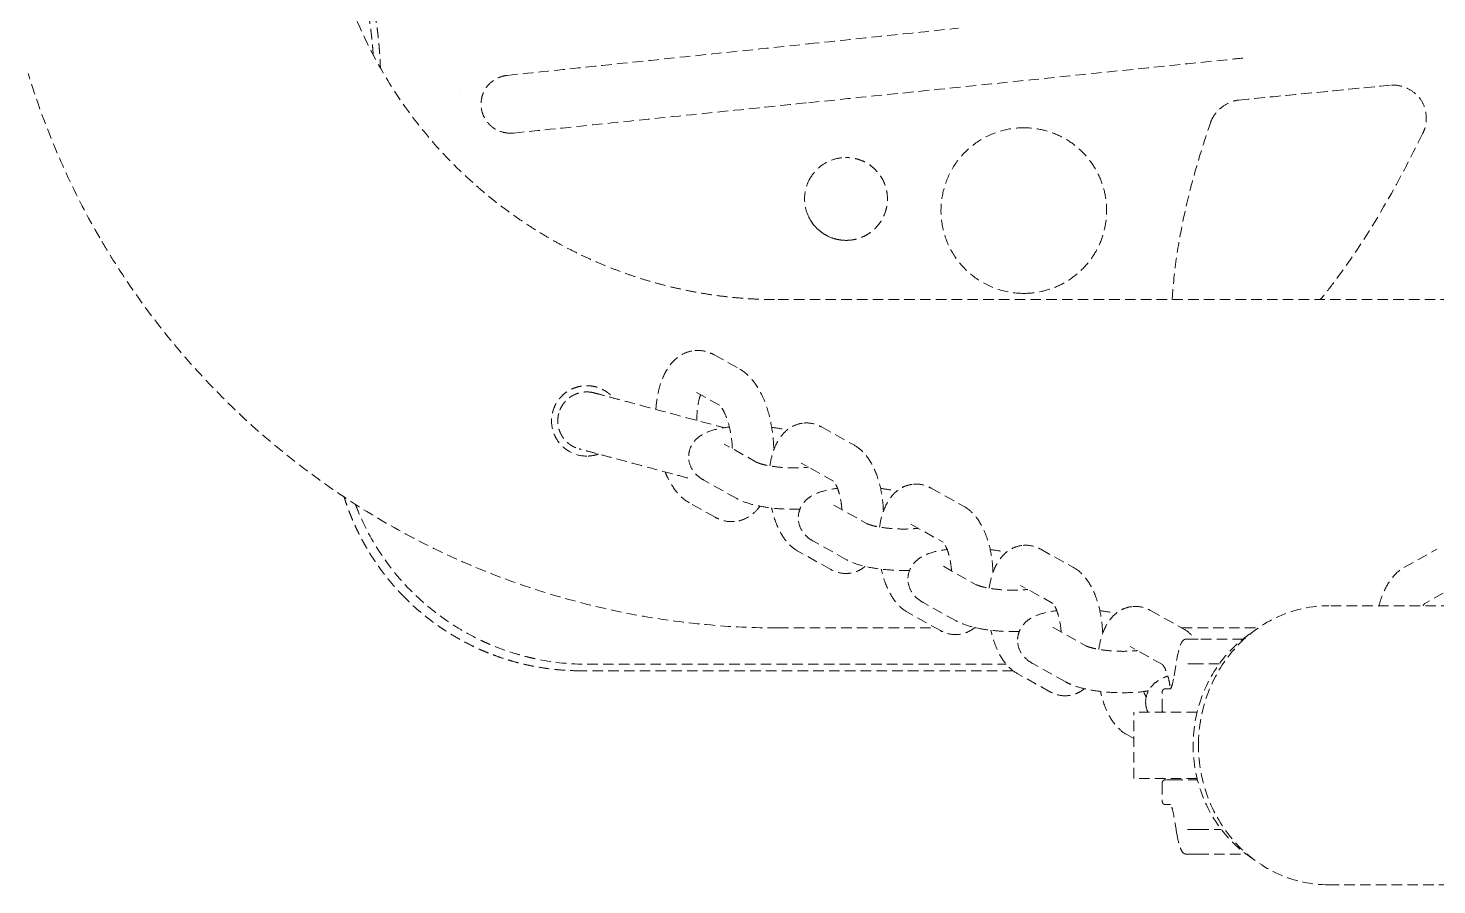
# Model space of a CAD drawing. Header units: millimetres. Extents: x -4151 to 3726, y -2931 to 1353.
# Drawn here: x -378.5 to -208.3, y -396.7 to -293.2 of the extents above; entities that cross this region are included whole.
import ezdxf

# ---------------------------------------------------------------- set-up
doc = ezdxf.new("R2010")
doc.units = ezdxf.units.MM
doc.linetypes.add('HIDDEN', pattern=[1.905, 1.27, -0.635])
doc.layers.add('DIKOM_ОБЪЕКТ', color=7, linetype='Continuous')

msp = doc.modelspace()

# ---------------------------------------------------------------- linework, layer by layer
at = {"layer": 'DIKOM_ОБЪЕКТ', "color": 7, "linetype": 'HIDDEN', "lineweight": 15, "extrusion": (1, -3.44509e-16, -2.22045e-16)}
for p, q in [((-213.629, -300.069), (-213.626, -300.069)), ((-320.168, -305.878), (-320.225, -305.878)), ((-279.691, -308.824), (-279.683, -308.824)), ((-279.685, -318.824), (-279.692, -318.824)), ((-287.89, -325.982), (-175.486, -325.982)), ((-295.617, -332.65), (-292.528, -334.374)), ((-294.979, -338.731), (-298.053, -337.017)), ((-282.653, -341.361), (-278.681, -343.576)), ((-290.443, -345.636), (-294.415, -343.421)), ((-281.189, -347.902), (-285.088, -345.728)), ((-292.878, -350.003), (-296.851, -347.788)), ((-269.411, -348.745), (-265.438, -350.961)), ((-295.498, -352.263), (-298.588, -350.54)), ((-281.173, -350.806), (-277.201, -353.021)), ((-271.846, -353.112), (-267.947, -355.287)), ((-279.636, -357.388), (-283.608, -355.172)), ((-281.537, -358.568), (-285.509, -356.353)), ((-256.169, -356.13), (-252.196, -358.345)), ((-212.3, -358.345), (-208.327, -356.13)), ((-267.931, -358.19), (-263.958, -360.406)), ((-254.704, -362.672), (-258.604, -360.497)), ((-205.892, -360.497), (-209.792, -362.671)), ((-268.294, -365.953), (-272.267, -363.737)), ((-266.394, -364.772), (-270.366, -362.557)), ((-242.927, -363.514), (-238.954, -365.73)), ((-75.086, -362.955), (-221.39, -362.955)), ((-287.89, -365.627), (-268.879, -365.627)), ((-264.19, -365.627), (-263.94, -365.627)), ((-254.689, -365.575), (-250.716, -367.79)), ((-239.138, -365.627), (-229.89, -365.627)), ((-241.462, -370.056), (-245.362, -367.881)), ((-253.151, -372.157), (-257.124, -369.942)), ((-240.059, -371.413), (-239.754, -369.573)), ((-255.052, -373.337), (-259.025, -371.122)), ((-241.502, -375.468), (-241.502, -373.468)), ((-244.925, -383.805), (-244.925, -375.805)), ((-244.925, -378.985), (-245.783, -378.507)), ((-241.502, -384.468), (-241.502, -386.468)), ((-41.068, -396.655), (-221.39, -396.655))]:
    msp.add_line(p, q, dxfattribs=at)
at = {"layer": 'DIKOM_ОБЪЕКТ', "color": 7, "linetype": 'HIDDEN', "lineweight": 15}
for points, knots in [([(-340.695, -287.043), (-340.038, -289.161), (-339.252, -291.243), (-337.439, -295.29), (-336.409, -297.261), (-334.124, -301.06), (-332.865, -302.893), (-330.139, -306.39), (-328.669, -308.059), (-326.211, -310.531), (-325.284, -311.401), (-324.33, -312.238)], [0, 0, 0, 0, 6.6678585, 6.6678585, 13.3312245, 13.3312245, 19.9945027, 19.9945027, 26.6566787, 26.6566787, 30.4709584, 30.4709584, 30.4709584, 30.4709584]), ([(-284.197, -295.091), (-280.883, -294.744), (-277.569, -294.397), (-271.544, -293.767), (-268.833, -293.483), (-266.123, -293.199)], [0, 0, 0, 0, 10.0000377, 10.0000377, 18.1780994, 18.1780994, 18.1780994, 18.1780994]), ([(-320.619, -298.898), (-317.363, -298.558), (-314.092, -298.216), (-306.39, -297.411), (-301.947, -296.946), (-293.112, -296.023), (-288.718, -295.564), (-284.321, -295.104)], [0, 0, 0, 0, 10.0024246, 10.0024246, 23.4854145, 23.4854145, 36.75191, 36.75191, 36.75191, 36.75191]), ([(-284.197, -295.091), (-284.21, -295.092), (-284.238, -295.095), (-284.28, -295.1), (-284.307, -295.102), (-284.321, -295.104)], [-0.0000002, -0.0000002, -0.0000002, -0.0000002, 0.3325142, 0.6658469, 1, 1, 1, 1]), ([(-284.188, -302.198), (-275.777, -301.333), (-258.953, -299.604), (-241.451, -297.806), (-232.362, -296.872), (-231.688, -296.803)], [0, 0, 0, 0, 0.33333333, 0.66666667, 0.69338363, 0.69338363, 0.69338363, 0.69338363]), ([(-369.84, -318.506), (-371.296, -315.993), (-372.637, -313.409), (-375.074, -308.137), (-376.173, -305.443), (-377.618, -301.371), (-378.062, -300.024), (-378.476, -298.669)], [0, 0, 0, 0, 8.7318247, 8.7318247, 17.4588192, 17.4588192, 21.7190704, 21.7190704, 21.7190704, 21.7190704]), ([(-320.227, -305.878), (-320.596, -305.878), (-320.969, -305.817), (-321.687, -305.588), (-322.041, -305.412), (-322.66, -304.957), (-322.933, -304.672), (-323.359, -304.054), (-323.524, -303.715), (-323.745, -302.995), (-323.796, -302.602), (-323.759, -301.87), (-323.686, -301.52), (-323.44, -300.841), (-323.257, -300.506), (-322.797, -299.921), (-322.513, -299.667), (-321.9, -299.268), (-321.564, -299.115), (-321.022, -298.959), (-320.821, -298.919), (-320.619, -298.898)], [0, 0, 0, 0, 1.1149107, 1.1149107, 2.2792074, 2.2792074, 3.4333013, 3.4333013, 4.5396705, 4.5396705, 5.6935247, 5.6935247, 6.7409215, 6.7409215, 7.861814, 7.861814, 8.9800355, 8.9800355, 10.0704575, 10.0704575, 10.6856523, 10.6856523, 10.6856523, 10.6856523]), ([(-213.804, -300.074), (-213.424, -300.055), (-213.037, -300.099), (-212.26, -300.293), (-211.864, -300.457), (-211.099, -300.914), (-210.727, -301.227), (-210.165, -301.93), (-209.959, -302.321), (-209.694, -303.106), (-209.621, -303.506), (-209.584, -304.368), (-209.638, -304.841), (-209.826, -305.465), (-209.895, -305.642), (-209.978, -305.811)], [0, 0, 0, 0, 1.1430226, 1.1430226, 2.4023364, 2.4023364, 3.8157932, 3.8157932, 5.1024782, 5.1024782, 6.3001865, 6.3001865, 7.6892684, 7.6892684, 8.2552554, 8.2552554, 8.2552554, 8.2552554]), ([(-235.639, -304.538), (-235.532, -304.23), (-235.374, -303.937), (-234.973, -303.37), (-234.718, -303.097), (-234.081, -302.56), (-233.675, -302.309), (-232.929, -302.005), (-232.593, -301.914), (-232.254, -301.881)], [0, 0, 0, 0, 0.97912, 0.97912, 2.0831683, 2.0831683, 3.4788043, 3.4788043, 4.5009318, 4.5009318, 4.5009318, 4.5009318]), ([(-240.295, -325.982), (-240.26, -325.34), (-240.206, -324.699), (-239.98, -322.293), (-239.738, -320.533), (-239.011, -316.387), (-238.47, -314.008), (-237.192, -309.258), (-236.451, -306.885), (-235.639, -304.538)], [52.342686, 52.342686, 52.342686, 52.342686, 54.2704382, 54.2704382, 59.5927513, 59.5927513, 66.8978698, 66.8978698, 74.3471442, 74.3471442, 74.3471442, 74.3471442]), ([(-258.218, -325.226), (-259.163, -325.226), (-260.117, -325.085), (-261.943, -324.554), (-262.831, -324.151), (-264.434, -323.119), (-265.165, -322.482), (-266.411, -321.042), (-266.939, -320.222), (-267.722, -318.487), (-267.989, -317.556), (-268.255, -315.669), (-268.251, -314.691), (-267.967, -312.805), (-267.691, -311.875), (-266.89, -310.145), (-266.354, -309.329), (-265.092, -307.9), (-264.356, -307.271), (-262.744, -306.253), (-261.85, -305.858), (-260.051, -305.355), (-259.13, -305.226), (-258.218, -305.226)], [0, 0, 0, 0, 2.8366538, 2.8366538, 5.7042596, 5.7042596, 8.5546808, 8.5546808, 11.41933, 11.41933, 14.2663506, 14.2663506, 17.1386347, 17.1386347, 19.9896284, 19.9896284, 22.8587182, 22.8587182, 25.7082075, 25.7082075, 28.577973, 28.577973, 31.3155375, 31.3155375, 31.3155375, 31.3155375]), ([(-258.213, -325.226), (-257.507, -325.226), (-256.129, -325.075), (-254.118, -324.431), (-252.297, -323.379), (-250.739, -321.977), (-249.489, -320.272), (-248.64, -318.359), (-248.197, -316.288), (-248.193, -314.199), (-248.63, -312.123), (-249.473, -310.207), (-250.722, -308.493), (-252.279, -307.084), (-254.108, -306.02), (-256.125, -305.376), (-257.506, -305.226), (-258.213, -305.226)], [0, 0, 0, 0, 0.0666667, 0.1333333, 0.2, 0.2666667, 0.3333333, 0.4, 0.4666667, 0.5333333, 0.6, 0.6666667, 0.7333333, 0.8, 0.8666667, 0.9333333, 1, 1, 1, 1]), ([(-210.049, -305.956), (-211.526, -308.946), (-213.074, -311.904), (-216.577, -317.935), (-218.562, -321.003), (-221.297, -324.605), (-221.843, -325.3), (-222.404, -325.983)], [0, 0, 0, 0, 10.0045424, 10.0045424, 20.9240749, 20.9240749, 23.5725595, 23.5725595, 23.5725595, 23.5725595]), ([(-284.197, -311.645), (-284.182, -311.614), (-284.166, -311.582), (-284.103, -311.458), (-284.052, -311.365), (-283.837, -311.003), (-283.648, -310.745), (-283.074, -310.099), (-282.64, -309.745), (-281.691, -309.205), (-281.165, -309.015), (-280.29, -308.848), (-279.94, -308.818), (-279.594, -308.825)], [0, 0, 0, 0, 0.1051105, 0.1051105, 0.4205801, 0.4205801, 1.3707339, 1.3707339, 3.0106246, 3.0106246, 4.644902, 4.644902, 5.6853232, 5.6853232, 5.6853232, 5.6853232]), ([(-279.685, -318.824), (-279.595, -318.824), (-279.23, -318.814), (-278.593, -318.725), (-277.78, -318.473), (-277.029, -318.089), (-276.354, -317.583), (-275.771, -316.973), (-275.299, -316.277), (-274.951, -315.505), (-274.736, -314.681), (-274.661, -313.831), (-274.732, -312.997), (-274.936, -312.187), (-275.275, -311.414), (-275.739, -310.715), (-276.316, -310.098), (-276.987, -309.585), (-277.729, -309.195), (-278.535, -308.934), (-279.2, -308.836), (-279.584, -308.824), (-279.683, -308.824)], [0.20866023, 0.20866023, 0.20866023, 0.20866023, 0.21875, 0.25, 0.28125, 0.3125, 0.34375, 0.375, 0.40625, 0.4375, 0.46875, 0.5, 0.53125, 0.5625, 0.59375, 0.625, 0.65625, 0.6875, 0.71875, 0.75, 0.78125, 0.79215492, 0.79215492, 0.79215492, 0.79215492]), ([(-284.197, -316.002), (-284.43, -315.519), (-284.585, -314.992), (-284.724, -313.919), (-284.702, -313.359), (-284.511, -312.419), (-284.378, -312.019), (-284.197, -311.645)], [0, 0, 0, 0, 1.6085385, 1.6085385, 3.2443751, 3.2443751, 4.4890059, 4.4890059, 4.4890059, 4.4890059]), ([(-279.592, -318.823), (-280.121, -318.833), (-280.658, -318.756), (-281.686, -318.442), (-282.188, -318.193), (-283.063, -317.557), (-283.452, -317.167), (-283.929, -316.501), (-284.074, -316.256), (-284.197, -316.002)], [0, 0, 0, 0, 1.58729, 1.58729, 3.2248714, 3.2248714, 4.8346054, 4.8346054, 5.6821481, 5.6821481, 5.6821481, 5.6821481]), ([(-284.188, -316.002), (-284.062, -316.262), (-283.775, -316.742), (-283.239, -317.374), (-282.592, -317.923), (-281.863, -318.352), (-281.076, -318.65), (-280.337, -318.797), (-279.874, -318.823), (-279.688, -318.824)], [0, 0, 0, 0, 0.03125, 0.0625, 0.09375, 0.125, 0.15625, 0.1875, 0.20850977, 0.20850977, 0.20850977, 0.20850977]), ([(-287.89, -365.627), (-290.795, -365.627), (-293.704, -365.493), (-299.488, -364.96), (-302.37, -364.56), (-308.079, -363.498), (-310.913, -362.835), (-316.5, -361.254), (-319.26, -360.334), (-324.679, -358.247), (-327.344, -357.078), (-332.548, -354.503), (-335.094, -353.094), (-340.04, -350.051), (-342.446, -348.415), (-347.092, -344.932), (-349.337, -343.081), (-353.644, -339.186), (-355.711, -337.138), (-359.642, -332.864), (-361.511, -330.634), (-365.034, -326.018), (-366.691, -323.626), (-368.783, -320.288), (-369.319, -319.401), (-369.84, -318.506)], [0, 0, 0, 0, 8.716552, 8.716552, 17.426952, 17.426952, 26.1373607, 26.1373607, 34.8477694, 34.8477694, 43.5581781, 43.5581781, 52.2685868, 52.2685868, 60.9789955, 60.9789955, 69.6894042, 69.6894042, 78.3998129, 78.3998129, 87.1102216, 87.1102216, 95.8206303, 95.8206303, 98.9280878, 98.9280878, 98.9280878, 98.9280878]), ([(-302.661, -339.241), (-302.605, -338.461), (-302.494, -337.705), (-302.137, -336.197), (-301.872, -335.447), (-301.152, -334.091), (-300.677, -333.468), (-299.78, -332.765), (-299.455, -332.569), (-298.742, -332.269), (-298.346, -332.169), (-297.947, -332.133)], [13.7810195, 13.7810195, 13.7810195, 13.7810195, 16.2115731, 16.2115731, 19.0122016, 19.0122016, 21.9281768, 21.9281768, 23.3316353, 23.3316353, 24.8111162, 24.8111162, 24.8111162, 24.8111162]), ([(-297.947, -332.133), (-297.44, -332.088), (-296.919, -332.148), (-296.153, -332.385), (-295.877, -332.506), (-295.617, -332.65)], [0, 0, 0, 0, 1.8782898, 1.8782898, 3.00437, 3.00437, 3.00437, 3.00437]), ([(-292.528, -334.374), (-291.986, -334.676), (-291.51, -335.085), (-290.636, -336.087), (-290.242, -336.709), (-289.532, -338.155), (-289.223, -339.01), (-288.757, -340.788), (-288.591, -341.728), (-288.452, -343.154), (-288.423, -343.647), (-288.415, -344.136)], [0, 0, 0, 0, 2.3542315, 2.3542315, 5.0009089, 5.0009089, 7.9164104, 7.9164104, 10.7447665, 10.7447665, 12.215521, 12.215521, 12.215521, 12.215521]), ([(-311.006, -344.878), (-311.579, -344.878), (-312.132, -344.766), (-313.184, -344.322), (-313.651, -344.004), (-314.25, -343.389), (-314.427, -343.168), (-314.731, -342.696), (-314.859, -342.445), (-315.174, -341.64), (-315.269, -341.087), (-315.248, -340.242), (-315.213, -339.965), (-315.09, -339.418), (-315.003, -339.156), (-314.779, -338.651), (-314.644, -338.414), (-314.407, -338.076), (-314.323, -337.967), (-314.146, -337.761), (-314.054, -337.663), (-313.756, -337.376), (-313.544, -337.207), (-313.093, -336.915), (-312.855, -336.792), (-312.474, -336.638), (-312.346, -336.593), (-312.086, -336.515), (-311.956, -336.483), (-311.551, -336.404), (-311.28, -336.378), (-311.006, -336.378)], [0, 0, 0, 0, 0.125, 0.125, 0.25, 0.25, 0.3125, 0.3125, 0.375, 0.375, 0.5, 0.5, 0.5625, 0.5625, 0.625, 0.625, 0.6875, 0.6875, 0.71875, 0.71875, 0.75, 0.75, 0.8125, 0.8125, 0.875, 0.875, 0.90625, 0.90625, 0.9375, 0.9375, 1, 1, 1, 1]), ([(-311.006, -336.378), (-310.747, -336.378), (-310.492, -336.401), (-310.115, -336.47), (-309.991, -336.499), (-309.744, -336.568), (-309.623, -336.608), (-309.253, -336.748), (-309.02, -336.862), (-308.688, -337.063), (-308.581, -337.135), (-308.424, -337.252), (-308.372, -337.292), (-308.271, -337.375), (-308.22, -337.419), (-308.028, -337.591), (-307.894, -337.727), (-307.771, -337.872)], [0, 0, 0, 0, 0.0625, 0.0625, 0.09375, 0.09375, 0.125, 0.125, 0.1875, 0.1875, 0.21875, 0.21875, 0.234375, 0.234375, 0.25, 0.25, 0.29690207, 0.29690207, 0.29690207, 0.29690207]), ([(-310.101, -337.247), (-310.098, -337.248), (-310.098, -337.248), (-310.054, -337.26), (-309.882, -337.306), (-309.289, -337.465), (-308.862, -337.579), (-307.8, -337.864), (-307.154, -338.037), (-305.709, -338.424), (-304.896, -338.642), (-303.188, -339.1), (-302.275, -339.344), (-300.442, -339.835), (-299.504, -340.087), (-297.696, -340.571), (-296.809, -340.809), (-295.437, -341.176), (-294.907, -341.319), (-294.416, -341.45)], [0, 0, 0, 0, 0.4116625, 0.4116625, 3.2708671, 3.2708671, 6.1300709, 6.1300709, 8.9892742, 8.9892742, 11.8484772, 11.8484772, 14.70768, 14.70768, 17.5668827, 17.5668827, 20.4260888, 20.4260888, 22.3671414, 22.3671414, 22.3671414, 22.3671414]), ([(-297.253, -337.463), (-297.253, -337.463), (-297.253, -337.463), (-297.332, -337.669), (-297.411, -337.927), (-297.553, -338.552), (-297.614, -338.936), (-297.69, -339.731), (-297.707, -340.147), (-297.704, -340.569)], [4.3995407, 4.3995407, 4.3995407, 4.3995407, 4.3998914, 4.3998914, 5.5756338, 5.5756338, 6.9294003, 6.9294003, 8.2182916, 8.2182916, 8.2182916, 8.2182916]), ([(-293.42, -343.976), (-293.438, -343.485), (-293.484, -342.982), (-293.636, -341.953), (-293.751, -341.418), (-294.024, -340.469), (-294.185, -340.038), (-294.499, -339.372), (-294.656, -339.115), (-294.884, -338.814), (-294.964, -338.743), (-294.983, -338.728), (-294.984, -338.727), (-294.984, -338.727)], [8.5914897, 8.5914897, 8.5914897, 8.5914897, 10.0744658, 10.0744658, 11.7416839, 11.7416839, 13.3679642, 13.3679642, 14.8583852, 14.8583852, 16.122896, 16.122896, 16.2900787, 16.2900787, 16.2900787, 16.2900787]), ([(-298.696, -344.848), (-298.683, -344.506), (-298.605, -344.163), (-298.346, -343.542), (-298.162, -343.258), (-297.727, -342.761), (-297.47, -342.551), (-296.865, -342.16), (-296.508, -341.998), (-295.515, -341.646), (-294.824, -341.5), (-293.967, -341.386), (-293.872, -341.375), (-293.777, -341.364)], [0, 0, 0, 0, 1.1366313, 1.1366313, 2.2759972, 2.2759972, 3.5055312, 3.5055312, 5.0944992, 5.0944992, 7.7167524, 7.7167524, 8.0374838, 8.0374838, 8.0374838, 8.0374838]), ([(-288.886, -346.065), (-288.789, -345.398), (-288.638, -344.761), (-288.176, -343.469), (-287.831, -342.817), (-287.132, -342.003), (-286.871, -341.759), (-286.348, -341.391), (-286.096, -341.251), (-285.502, -341.008), (-285.148, -340.92), (-284.792, -340.889)], [12.3105597, 12.3105597, 12.3105597, 12.3105597, 14.4660268, 14.4660268, 17.0992336, 17.0992336, 18.3841126, 18.3841126, 19.4002503, 19.4002503, 20.6562706, 20.6562706, 20.6562706, 20.6562706]), ([(-288.666, -341.41), (-288.125, -341.476), (-287.6, -341.562), (-287.011, -341.686), (-286.911, -341.708), (-286.812, -341.731)], [13.2717193, 13.2717193, 13.2717193, 13.2717193, 14.9621084, 14.9621084, 15.3142135, 15.3142135, 15.3142135, 15.3142135]), ([(-284.792, -340.889), (-284.346, -340.849), (-283.887, -340.897), (-283.179, -341.103), (-282.907, -341.219), (-282.653, -341.361)], [0, 0, 0, 0, 1.5737611, 1.5737611, 2.6239631, 2.6239631, 2.6239631, 2.6239631]), ([(-278.681, -343.576), (-278.216, -343.835), (-277.808, -344.181), (-277.041, -345.041), (-276.693, -345.584), (-276.053, -346.888), (-275.775, -347.69), (-275.376, -349.35), (-275.248, -350.228), (-275.189, -351.24), (-275.182, -351.388), (-275.178, -351.537)], [0, 0, 0, 0, 1.9235649, 1.9235649, 4.1931442, 4.1931442, 6.8697108, 6.8697108, 9.4689269, 9.4689269, 9.9145889, 9.9145889, 9.9145889, 9.9145889]), ([(-298.813, -347.519), (-299.499, -347.335), (-300.218, -347.143), (-301.851, -346.705), (-302.787, -346.454), (-304.605, -345.967), (-305.504, -345.726), (-307.173, -345.279), (-307.959, -345.068), (-309.338, -344.699), (-309.946, -344.536), (-310.925, -344.274), (-311.305, -344.172), (-311.79, -344.042), (-311.793, -344.041), (-311.912, -344.009)], [12.0344412, 12.0344412, 12.0344412, 12.0344412, 14.3067088, 14.3067088, 17.1559794, 17.1559794, 20.0153201, 20.0153201, 22.8745212, 22.8745212, 25.7337246, 25.7337246, 28.5929285, 28.5929285, 31.3180796, 31.3180796, 31.3180796, 31.3180796]), ([(-309.583, -344.633), (-309.613, -344.643), (-309.642, -344.654), (-309.814, -344.71), (-309.957, -344.75), (-310.403, -344.846), (-310.704, -344.878), (-311.006, -344.878)], [0.89971089, 0.89971089, 0.89971089, 0.89971089, 0.90625, 0.90625, 0.9375, 0.9375, 1, 1, 1, 1]), ([(-296.851, -347.788), (-297.15, -347.621), (-297.438, -347.424), (-297.915, -346.974), (-298.114, -346.738), (-298.485, -346.12), (-298.633, -345.705), (-298.696, -345.138), (-298.702, -344.993), (-298.696, -344.848)], [0, 0, 0, 0, 1.37999, 1.37999, 2.4827035, 2.4827035, 3.9039017, 3.9039017, 4.3849593, 4.3849593, 4.3849593, 4.3849593]), ([(-298.588, -350.54), (-299.13, -350.238), (-299.605, -349.829), (-300.479, -348.826), (-300.874, -348.205), (-301.327, -347.283), (-301.436, -347.04), (-301.538, -346.789)], [0, 0, 0, 0, 2.3542315, 2.3542315, 5.0009089, 5.0009089, 5.9011685, 5.9011685, 5.9011685, 5.9011685]), ([(-290.443, -345.636), (-290.432, -345.642), (-290.391, -345.664), (-290.251, -345.722), (-290.146, -345.761), (-289.857, -345.852), (-289.657, -345.906), (-289.162, -346.017), (-288.849, -346.075), (-288.137, -346.179), (-287.723, -346.224), (-286.852, -346.287), (-286.382, -346.304), (-285.469, -346.303), (-285.014, -346.285), (-284.472, -346.24), (-284.343, -346.227), (-284.219, -346.213)], [0, 0, 0, 0, 0.6306662, 0.6306662, 1.339501, 1.339501, 2.2439227, 2.2439227, 3.3503641, 3.3503641, 4.6236296, 4.6236296, 5.9977183, 5.9977183, 7.4027302, 7.4027302, 7.8571337, 7.8571337, 7.8571337, 7.8571337]), ([(-285.454, -352.233), (-285.44, -351.891), (-285.363, -351.547), (-285.104, -350.927), (-284.92, -350.642), (-284.485, -350.146), (-284.228, -349.935), (-283.623, -349.544), (-283.266, -349.383), (-282.272, -349.031), (-281.581, -348.884), (-280.786, -348.779), (-280.753, -348.775), (-280.72, -348.771)], [0, 0, 0, 0, 1.1366313, 1.1366313, 2.2759972, 2.2759972, 3.5055312, 3.5055312, 5.0944992, 5.0944992, 7.7167524, 7.7167524, 7.8286001, 7.8286001, 7.8286001, 7.8286001]), ([(-280.191, -351.353), (-280.2, -351.21), (-280.212, -351.066), (-280.268, -350.531), (-280.333, -350.138), (-280.499, -349.417), (-280.602, -349.079), (-280.812, -348.53), (-280.922, -348.305), (-281.096, -348.015), (-281.165, -347.928), (-281.205, -347.885), (-281.21, -347.88), (-281.21, -347.88)], [6.9247942, 6.9247942, 6.9247942, 6.9247942, 7.3545437, 7.3545437, 8.5402172, 8.5402172, 9.7151384, 9.7151384, 10.8043247, 10.8043247, 11.7350678, 11.7350678, 12.050338, 12.050338, 12.050338, 12.050338]), ([(-275.643, -353.449), (-275.547, -352.782), (-275.396, -352.146), (-274.934, -350.853), (-274.589, -350.201), (-273.89, -349.387), (-273.628, -349.143), (-273.106, -348.775), (-272.854, -348.635), (-272.26, -348.392), (-271.906, -348.305), (-271.55, -348.273)], [12.3105597, 12.3105597, 12.3105597, 12.3105597, 14.4660268, 14.4660268, 17.0992336, 17.0992336, 18.3841126, 18.3841126, 19.4002503, 19.4002503, 20.6562706, 20.6562706, 20.6562706, 20.6562706]), ([(-275.515, -348.784), (-274.941, -348.852), (-274.385, -348.941), (-273.769, -349.07), (-273.668, -349.092), (-273.57, -349.115)], [13.1773789, 13.1773789, 13.1773789, 13.1773789, 14.9621084, 14.9621084, 15.3142135, 15.3142135, 15.3142135, 15.3142135]), ([(-271.55, -348.273), (-271.104, -348.233), (-270.645, -348.281), (-269.937, -348.488), (-269.665, -348.604), (-269.411, -348.745)], [0, 0, 0, 0, 1.5737611, 1.5737611, 2.6239631, 2.6239631, 2.6239631, 2.6239631]), ([(-285.256, -351.293), (-285.486, -351.3), (-285.719, -351.304), (-286.716, -351.303), (-287.508, -351.264), (-288.98, -351.119), (-289.681, -351.014), (-290.992, -350.739), (-291.607, -350.565), (-292.407, -350.244), (-292.647, -350.132), (-292.878, -350.003)], [9.7322235, 9.7322235, 9.7322235, 9.7322235, 10.4386427, 10.4386427, 12.7495694, 12.7495694, 14.9621084, 14.9621084, 17.2939228, 17.2939228, 18.3598145, 18.3598145, 18.3598145, 18.3598145]), ([(-338.95, -350.705), (-338.931, -350.756), (-338.868, -350.92), (-338.782, -351.14), (-338.714, -351.307), (-338.669, -351.419), (-338.647, -351.473), (-337.863, -353.366), (-336.926, -355.113), (-334.744, -358.37), (-333.5, -359.881), (-330.764, -362.617), (-329.254, -363.861), (-326.811, -365.497), (-325.967, -366.004), (-324.662, -366.703), (-324.221, -366.925), (-323.55, -367.243), (-323.212, -367.398), (-322.814, -367.571), (-322.643, -367.644), (-322.529, -367.692), (-322.47, -367.717), (-321.524, -368.108), (-320.608, -368.437), (-319.201, -368.865), (-318.726, -368.996), (-318.006, -369.177), (-317.644, -369.263), (-317.219, -369.356), (-317.006, -369.4), (-316.914, -369.419), (-316.853, -369.431), (-316.821, -369.437), (-314.919, -369.815), (-312.958, -370.018), (-310.943, -370.018)], [-0.76914774, -0.76914774, -0.76914774, -0.76914774, -0.765625, -0.7578125, -0.75390625, -0.75390625, -0.75, -0.75, -0.625, -0.625, -0.5, -0.5, -0.375, -0.375, -0.3125, -0.3125, -0.28125, -0.28125, -0.265625, -0.2578125, -0.25390625, -0.25390625, -0.25, -0.25, -0.1875, -0.1875, -0.15625, -0.15625, -0.140625, -0.1328125, -0.12890625, -0.12695313, -0.12695313, -0.125, -0.125, 0, 0, 0, 0]), ([(-290.092, -350.926), (-290.366, -351.299), (-290.682, -351.636), (-291.336, -352.149), (-291.66, -352.345), (-292.374, -352.645), (-292.77, -352.745), (-293.169, -352.781)], [20.1831595, 20.1831595, 20.1831595, 20.1831595, 21.9281768, 21.9281768, 23.3316353, 23.3316353, 24.8111162, 24.8111162, 24.8111162, 24.8111162]), ([(-285.509, -356.353), (-285.974, -356.094), (-286.382, -355.748), (-287.148, -354.888), (-287.496, -354.345), (-288.137, -353.041), (-288.415, -352.24), (-288.637, -351.314), (-288.656, -351.23), (-288.675, -351.145)], [0, 0, 0, 0, 1.9235649, 1.9235649, 4.1931442, 4.1931442, 6.8697108, 6.8697108, 7.1344486, 7.1344486, 7.1344486, 7.1344486]), ([(-265.438, -350.961), (-264.974, -351.22), (-264.565, -351.566), (-263.799, -352.425), (-263.451, -352.969), (-262.811, -354.273), (-262.532, -355.074), (-262.134, -356.735), (-262.006, -357.613), (-261.947, -358.625), (-261.94, -358.773), (-261.936, -358.921)], [0, 0, 0, 0, 1.9235649, 1.9235649, 4.1931442, 4.1931442, 6.8697108, 6.8697108, 9.4689269, 9.4689269, 9.9145889, 9.9145889, 9.9145889, 9.9145889]), ([(-293.169, -352.781), (-293.676, -352.826), (-294.196, -352.766), (-294.963, -352.528), (-295.239, -352.408), (-295.498, -352.263)], [0, 0, 0, 0, 1.8782898, 1.8782898, 3.00437, 3.00437, 3.00437, 3.00437]), ([(-283.608, -355.172), (-283.907, -355.006), (-284.196, -354.808), (-284.673, -354.359), (-284.872, -354.122), (-285.242, -353.504), (-285.39, -353.09), (-285.454, -352.523), (-285.46, -352.377), (-285.454, -352.233)], [0, 0, 0, 0, 1.37999, 1.37999, 2.4827035, 2.4827035, 3.9039017, 3.9039017, 4.3849593, 4.3849593, 4.3849593, 4.3849593]), ([(-277.201, -353.021), (-277.19, -353.027), (-277.148, -353.048), (-277.009, -353.107), (-276.904, -353.146), (-276.615, -353.237), (-276.415, -353.29), (-275.92, -353.402), (-275.607, -353.46), (-274.895, -353.563), (-274.481, -353.608), (-273.609, -353.671), (-273.14, -353.688), (-272.227, -353.688), (-271.772, -353.669), (-271.23, -353.624), (-271.101, -353.611), (-270.977, -353.597)], [0, 0, 0, 0, 0.6306662, 0.6306662, 1.339501, 1.339501, 2.2439227, 2.2439227, 3.3503641, 3.3503641, 4.6236296, 4.6236296, 5.9977183, 5.9977183, 7.4027302, 7.4027302, 7.8571337, 7.8571337, 7.8571337, 7.8571337]), ([(-266.949, -358.738), (-266.958, -358.594), (-266.969, -358.451), (-267.026, -357.916), (-267.091, -357.523), (-267.257, -356.802), (-267.36, -356.463), (-267.57, -355.915), (-267.68, -355.69), (-267.854, -355.399), (-267.923, -355.312), (-267.963, -355.269), (-267.968, -355.264), (-267.968, -355.264)], [6.9247942, 6.9247942, 6.9247942, 6.9247942, 7.3545437, 7.3545437, 8.5402172, 8.5402172, 9.7151384, 9.7151384, 10.8043247, 10.8043247, 11.7350678, 11.7350678, 12.050338, 12.050338, 12.050338, 12.050338]), ([(-272.212, -359.617), (-272.198, -359.275), (-272.12, -358.932), (-271.862, -358.311), (-271.678, -358.027), (-271.243, -357.53), (-270.985, -357.32), (-270.381, -356.929), (-270.024, -356.767), (-269.03, -356.416), (-268.339, -356.269), (-267.543, -356.163), (-267.511, -356.159), (-267.478, -356.155)], [0, 0, 0, 0, 1.1366313, 1.1366313, 2.2759972, 2.2759972, 3.5055312, 3.5055312, 5.0944992, 5.0944992, 7.7167524, 7.7167524, 7.8286001, 7.8286001, 7.8286001, 7.8286001]), ([(-262.401, -360.834), (-262.304, -360.167), (-262.154, -359.531), (-261.692, -358.238), (-261.346, -357.586), (-260.648, -356.772), (-260.386, -356.528), (-259.863, -356.16), (-259.611, -356.02), (-259.018, -355.777), (-258.664, -355.689), (-258.308, -355.658)], [12.3105597, 12.3105597, 12.3105597, 12.3105597, 14.4660268, 14.4660268, 17.0992336, 17.0992336, 18.3841126, 18.3841126, 19.4002503, 19.4002503, 20.6562706, 20.6562706, 20.6562706, 20.6562706]), ([(-262.273, -356.168), (-261.699, -356.236), (-261.143, -356.325), (-260.526, -356.455), (-260.426, -356.477), (-260.327, -356.5)], [13.1773789, 13.1773789, 13.1773789, 13.1773789, 14.9621084, 14.9621084, 15.3142135, 15.3142135, 15.3142135, 15.3142135]), ([(-258.308, -355.658), (-257.861, -355.618), (-257.403, -355.666), (-256.695, -355.872), (-256.422, -355.989), (-256.169, -356.13)], [0, 0, 0, 0, 1.5737611, 1.5737611, 2.6239631, 2.6239631, 2.6239631, 2.6239631]), ([(-279.398, -359.041), (-279.844, -359.08), (-280.303, -359.032), (-281.011, -358.826), (-281.283, -358.71), (-281.537, -358.568)], [0, 0, 0, 0, 1.5737611, 1.5737611, 2.6239631, 2.6239631, 2.6239631, 2.6239631]), ([(-272.014, -358.678), (-272.244, -358.685), (-272.477, -358.688), (-273.474, -358.688), (-274.265, -358.649), (-275.738, -358.504), (-276.439, -358.399), (-277.75, -358.124), (-278.364, -357.949), (-279.165, -357.628), (-279.405, -357.517), (-279.636, -357.388)], [9.7322235, 9.7322235, 9.7322235, 9.7322235, 10.4386427, 10.4386427, 12.7495694, 12.7495694, 14.9621084, 14.9621084, 17.2939228, 17.2939228, 18.3598145, 18.3598145, 18.3598145, 18.3598145]), ([(-277.378, -358.199), (-277.453, -358.26), (-277.531, -358.32), (-277.842, -358.539), (-278.094, -358.678), (-278.688, -358.921), (-279.041, -359.009), (-279.398, -359.041)], [18.0321472, 18.0321472, 18.0321472, 18.0321472, 18.3841126, 18.3841126, 19.4002503, 19.4002503, 20.6562706, 20.6562706, 20.6562706, 20.6562706]), ([(-272.267, -363.737), (-272.731, -363.478), (-273.14, -363.133), (-273.906, -362.273), (-274.254, -361.729), (-274.895, -360.426), (-275.173, -359.624), (-275.395, -358.698), (-275.414, -358.614), (-275.433, -358.53)], [0, 0, 0, 0, 1.9235649, 1.9235649, 4.1931442, 4.1931442, 6.8697108, 6.8697108, 7.1344486, 7.1344486, 7.1344486, 7.1344486]), ([(-252.196, -358.345), (-251.732, -358.604), (-251.323, -358.95), (-250.557, -359.81), (-250.209, -360.353), (-249.568, -361.657), (-249.29, -362.459), (-248.892, -364.119), (-248.764, -364.997), (-248.704, -366.009), (-248.698, -366.157), (-248.694, -366.306)], [0, 0, 0, 0, 1.9235649, 1.9235649, 4.1931442, 4.1931442, 6.8697108, 6.8697108, 9.4689269, 9.4689269, 9.9145889, 9.9145889, 9.9145889, 9.9145889]), ([(-215.32, -362.955), (-215.229, -362.618), (-215.127, -362.291), (-214.748, -361.241), (-214.417, -360.563), (-213.561, -359.311), (-212.994, -358.732), (-212.3, -358.345)], [14.1522018, 14.1522018, 14.1522018, 14.1522018, 15.2329974, 15.2329974, 17.7698322, 17.7698322, 20.6448129, 20.6448129, 20.6448129, 20.6448129]), ([(-270.366, -362.557), (-270.665, -362.39), (-270.953, -362.193), (-271.431, -361.743), (-271.63, -361.507), (-272, -360.889), (-272.148, -360.474), (-272.212, -359.907), (-272.217, -359.762), (-272.212, -359.617)], [0, 0, 0, 0, 1.37999, 1.37999, 2.4827035, 2.4827035, 3.9039017, 3.9039017, 4.3849593, 4.3849593, 4.3849593, 4.3849593]), ([(-263.958, -360.406), (-263.948, -360.411), (-263.906, -360.433), (-263.767, -360.491), (-263.661, -360.53), (-263.373, -360.621), (-263.173, -360.675), (-262.677, -360.787), (-262.365, -360.844), (-261.653, -360.948), (-261.239, -360.993), (-260.367, -361.056), (-259.898, -361.073), (-258.985, -361.072), (-258.53, -361.054), (-257.988, -361.009), (-257.859, -360.996), (-257.735, -360.982)], [0, 0, 0, 0, 0.6306662, 0.6306662, 1.339501, 1.339501, 2.2439227, 2.2439227, 3.3503641, 3.3503641, 4.6236296, 4.6236296, 5.9977183, 5.9977183, 7.4027302, 7.4027302, 7.8571337, 7.8571337, 7.8571337, 7.8571337]), ([(-258.969, -367.002), (-258.956, -366.66), (-258.878, -366.317), (-258.619, -365.696), (-258.436, -365.411), (-258.001, -364.915), (-257.743, -364.705), (-257.138, -364.313), (-256.782, -364.152), (-255.788, -363.8), (-255.097, -363.653), (-254.301, -363.548), (-254.269, -363.544), (-254.236, -363.54)], [0, 0, 0, 0, 1.1366313, 1.1366313, 2.2759972, 2.2759972, 3.5055312, 3.5055312, 5.0944992, 5.0944992, 7.7167524, 7.7167524, 7.8286001, 7.8286001, 7.8286001, 7.8286001]), ([(-253.706, -366.122), (-253.715, -365.979), (-253.727, -365.835), (-253.783, -365.3), (-253.849, -364.907), (-254.015, -364.186), (-254.117, -363.848), (-254.328, -363.3), (-254.438, -363.074), (-254.611, -362.784), (-254.681, -362.697), (-254.72, -362.654), (-254.726, -362.649), (-254.726, -362.649)], [6.9247942, 6.9247942, 6.9247942, 6.9247942, 7.3545437, 7.3545437, 8.5402172, 8.5402172, 9.7151384, 9.7151384, 10.8043247, 10.8043247, 11.7350678, 11.7350678, 12.050338, 12.050338, 12.050338, 12.050338]), ([(-249.159, -368.218), (-249.062, -367.551), (-248.911, -366.915), (-248.449, -365.622), (-248.104, -364.97), (-247.406, -364.156), (-247.144, -363.913), (-246.621, -363.544), (-246.369, -363.404), (-245.775, -363.161), (-245.422, -363.074), (-245.065, -363.042)], [12.3105597, 12.3105597, 12.3105597, 12.3105597, 14.4660268, 14.4660268, 17.0992336, 17.0992336, 18.3841126, 18.3841126, 19.4002503, 19.4002503, 20.6562706, 20.6562706, 20.6562706, 20.6562706]), ([(-249.03, -363.553), (-248.457, -363.621), (-247.901, -363.71), (-247.284, -363.839), (-247.184, -363.861), (-247.085, -363.884)], [13.1773789, 13.1773789, 13.1773789, 13.1773789, 14.9621084, 14.9621084, 15.3142135, 15.3142135, 15.3142135, 15.3142135]), ([(-245.065, -363.042), (-244.619, -363.002), (-244.16, -363.05), (-243.452, -363.257), (-243.18, -363.373), (-242.927, -363.514)], [0, 0, 0, 0, 1.5737611, 1.5737611, 2.6239631, 2.6239631, 2.6239631, 2.6239631]), ([(-237.118, -379.805), (-237.118, -377.597), (-236.71, -375.396), (-235.133, -371.317), (-233.969, -369.451), (-231.055, -366.329), (-229.313, -365.082), (-225.506, -363.392), (-223.451, -362.955), (-221.39, -362.955)], [0, 0, 0, 0, 0.3926991, 0.3926991, 0.7853982, 0.7853982, 1.1780972, 1.1780972, 1.5707963, 1.5707963, 1.5707963, 1.5707963]), ([(-209.77, -362.649), (-209.77, -362.649), (-209.771, -362.65), (-209.784, -362.663), (-209.825, -362.706), (-209.91, -362.829), (-209.947, -362.887), (-209.986, -362.955)], [0.7287242, 0.7287242, 0.7287242, 0.7287242, 0.8667901, 0.8667901, 1.6162353, 1.6162353, 2.0597682, 2.0597682, 2.0597682, 2.0597682]), ([(-258.771, -366.062), (-259.002, -366.069), (-259.235, -366.073), (-260.232, -366.072), (-261.023, -366.034), (-262.495, -365.888), (-263.197, -365.784), (-264.508, -365.508), (-265.122, -365.334), (-265.923, -365.013), (-266.163, -364.901), (-266.394, -364.772)], [9.7322235, 9.7322235, 9.7322235, 9.7322235, 10.4386427, 10.4386427, 12.7495694, 12.7495694, 14.9621084, 14.9621084, 17.2939228, 17.2939228, 18.3598145, 18.3598145, 18.3598145, 18.3598145]), ([(-264.136, -365.583), (-264.211, -365.645), (-264.289, -365.704), (-264.6, -365.923), (-264.852, -366.063), (-265.445, -366.306), (-265.799, -366.393), (-266.155, -366.425)], [18.0321472, 18.0321472, 18.0321472, 18.0321472, 18.3841126, 18.3841126, 19.4002503, 19.4002503, 20.6562706, 20.6562706, 20.6562706, 20.6562706]), ([(-238.954, -365.73), (-238.489, -365.989), (-238.081, -366.335), (-237.66, -366.807), (-237.593, -366.886), (-237.528, -366.968)], [0, 0, 0, 0, 1.9235649, 1.9235649, 2.301577, 2.301577, 2.301577, 2.301577]), ([(-266.155, -366.425), (-266.602, -366.465), (-267.06, -366.417), (-267.769, -366.21), (-268.041, -366.094), (-268.294, -365.953)], [0, 0, 0, 0, 1.5737611, 1.5737611, 2.6239631, 2.6239631, 2.6239631, 2.6239631]), ([(-259.025, -371.122), (-259.489, -370.863), (-259.898, -370.517), (-260.664, -369.657), (-261.012, -369.114), (-261.652, -367.81), (-261.931, -367.009), (-262.153, -366.083), (-262.172, -365.999), (-262.191, -365.914)], [0, 0, 0, 0, 1.9235649, 1.9235649, 4.1931442, 4.1931442, 6.8697108, 6.8697108, 7.1344486, 7.1344486, 7.1344486, 7.1344486]), ([(-257.124, -369.942), (-257.423, -369.775), (-257.711, -369.577), (-258.189, -369.128), (-258.388, -368.891), (-258.758, -368.273), (-258.906, -367.859), (-258.97, -367.292), (-258.975, -367.146), (-258.969, -367.002)], [0, 0, 0, 0, 1.37999, 1.37999, 2.4827035, 2.4827035, 3.9039017, 3.9039017, 4.3849593, 4.3849593, 4.3849593, 4.3849593]), ([(-239.754, -369.573), (-239.65, -368.94), (-239.535, -368.415), (-239.28, -367.597), (-239.162, -367.309), (-238.852, -367.049), (-238.772, -366.968), (-238.431, -366.968)], [0, 0, 0, 0, 3.2439842, 3.2439842, 6.5575601, 6.5575601, 7.8649245, 7.8649245, 7.8649245, 7.8649245]), ([(-230.59, -393.471), (-231.604, -392.81), (-232.545, -392.019), (-234.769, -389.636), (-235.875, -387.864), (-237.372, -383.991), (-237.76, -381.901), (-237.76, -377.709), (-237.372, -375.618), (-235.875, -371.745), (-234.769, -369.973), (-232.545, -367.59), (-231.604, -366.8), (-230.59, -366.138)], [3.6883407, 3.6883407, 3.6883407, 3.6883407, 3.9269908, 3.9269908, 4.3196899, 4.3196899, 4.712389, 4.712389, 5.1050881, 5.1050881, 5.4977871, 5.4977871, 5.7364373, 5.7364373, 5.7364373, 5.7364373]), ([(-231.741, -366.968), (-231.982, -366.968), (-232.22, -366.968), (-233.274, -366.968), (-234.045, -366.968), (-235.38, -366.968), (-235.942, -366.968), (-236.771, -366.968), (-237.038, -366.968), (-237.136, -366.968)], [0.17826514, 0.17826514, 0.17826514, 0.17826514, 0.25, 0.25, 0.5, 0.5, 0.75, 0.75, 1, 1, 1, 1]), ([(-250.716, -367.79), (-250.705, -367.796), (-250.664, -367.818), (-250.524, -367.876), (-250.419, -367.915), (-250.13, -368.006), (-249.93, -368.06), (-249.435, -368.171), (-249.123, -368.229), (-248.411, -368.333), (-247.996, -368.377), (-247.125, -368.441), (-246.655, -368.457), (-245.743, -368.457), (-245.287, -368.438), (-244.745, -368.393), (-244.616, -368.38), (-244.492, -368.366)], [0, 0, 0, 0, 0.6306662, 0.6306662, 1.339501, 1.339501, 2.2439227, 2.2439227, 3.3503641, 3.3503641, 4.6236296, 4.6236296, 5.9977183, 5.9977183, 7.4027302, 7.4027302, 7.8571337, 7.8571337, 7.8571337, 7.8571337]), ([(-240.556, -372.64), (-240.592, -372.396), (-240.638, -372.157), (-240.772, -371.571), (-240.875, -371.232), (-241.085, -370.684), (-241.196, -370.459), (-241.369, -370.168), (-241.439, -370.081), (-241.478, -370.038), (-241.484, -370.033), (-241.484, -370.033)], [7.7967446, 7.7967446, 7.7967446, 7.7967446, 8.5402172, 8.5402172, 9.7151384, 9.7151384, 10.8043247, 10.8043247, 11.7350678, 11.7350678, 12.050338, 12.050338, 12.050338, 12.050338]), ([(-234.604, -369.968), (-234.641, -369.968), (-234.677, -369.968), (-235.046, -369.968), (-235.352, -369.968), (-235.907, -369.968), (-236.149, -369.968), (-236.564, -369.968), (-236.733, -369.968), (-236.996, -369.968), (-237.087, -369.968), (-237.136, -369.968)], [0.48656385, 0.48656385, 0.48656385, 0.48656385, 0.5, 0.5, 0.625, 0.625, 0.75, 0.75, 0.875, 0.875, 1, 1, 1, 1]), ([(-243.157, -373.227), (-243.316, -373.253), (-243.479, -373.278), (-244.437, -373.404), (-245.327, -373.457), (-246.99, -373.457), (-247.781, -373.418), (-249.253, -373.273), (-249.955, -373.168), (-251.265, -372.893), (-251.88, -372.719), (-252.681, -372.397), (-252.92, -372.286), (-253.151, -372.157)], [7.1460458, 7.1460458, 7.1460458, 7.1460458, 7.7167524, 7.7167524, 10.4386427, 10.4386427, 12.7495694, 12.7495694, 14.9621084, 14.9621084, 17.2939228, 17.2939228, 18.3598145, 18.3598145, 18.3598145, 18.3598145]), ([(-243.498, -374.58), (-243.498, -374.245), (-243.436, -373.907), (-243.209, -373.287), (-243.042, -373), (-242.637, -372.494), (-242.394, -372.276), (-241.828, -371.874), (-241.495, -371.705), (-241.039, -371.521), (-240.93, -371.48), (-240.818, -371.441)], [0, 0, 0, 0, 1.0971896, 1.0971896, 2.1971671, 2.1971671, 3.372667, 3.372667, 4.8494857, 4.8494857, 5.3028969, 5.3028969, 5.3028969, 5.3028969]), ([(-240.516, -373.015), (-240.516, -373.015), (-240.504, -373.005), (-240.453, -372.933), (-240.394, -372.815), (-240.244, -372.365), (-240.147, -371.943), (-240.059, -371.413)], [1.0455503, 1.0455503, 1.0455503, 1.0455503, 1.7098304, 1.7098304, 3.48128, 3.48128, 6.3237076, 6.3237076, 6.3237076, 6.3237076]), ([(-252.913, -373.81), (-253.36, -373.85), (-253.818, -373.801), (-254.526, -373.595), (-254.799, -373.479), (-255.052, -373.337)], [0, 0, 0, 0, 1.5737611, 1.5737611, 2.6239631, 2.6239631, 2.6239631, 2.6239631]), ([(-250.894, -372.968), (-250.969, -373.029), (-251.047, -373.089), (-251.358, -373.308), (-251.609, -373.448), (-252.203, -373.69), (-252.557, -373.778), (-252.913, -373.81)], [18.0321472, 18.0321472, 18.0321472, 18.0321472, 18.3841126, 18.3841126, 19.4002503, 19.4002503, 20.6562706, 20.6562706, 20.6562706, 20.6562706]), ([(-245.783, -378.507), (-246.247, -378.248), (-246.655, -377.902), (-247.422, -377.042), (-247.77, -376.498), (-248.41, -375.195), (-248.688, -374.393), (-248.91, -373.467), (-248.93, -373.383), (-248.948, -373.299)], [0, 0, 0, 0, 1.9235649, 1.9235649, 4.1931442, 4.1931442, 6.8697108, 6.8697108, 7.1344486, 7.1344486, 7.1344486, 7.1344486]), ([(-243.743, -373.312), (-243.644, -373.566), (-243.538, -373.782), (-243.441, -373.944), (-243.436, -373.954), (-243.43, -373.963)], [9.7477855, 9.7477855, 9.7477855, 9.7477855, 10.8043247, 10.8043247, 10.8724126, 10.8724126, 10.8724126, 10.8724126]), ([(-241.502, -373.468), (-241.502, -373.388), (-241.496, -373.306), (-241.46, -373.186), (-241.441, -373.143), (-241.388, -373.075), (-241.356, -373.049), (-241.293, -373.014), (-241.263, -373.002), (-241.189, -372.982), (-241.144, -372.975), (-241.067, -372.969), (-241.034, -372.968), (-241.002, -372.968)], [0, 0, 0, 0, 0.24037924, 0.24037924, 0.37737045, 0.37737045, 0.49684701, 0.49684701, 0.59324251, 0.59324251, 0.72705586, 0.72705586, 0.82498601, 0.82498601, 0.82498601, 0.82498601]), ([(-243.22, -375.805), (-243.324, -375.585), (-243.403, -375.35), (-243.481, -374.935), (-243.498, -374.757), (-243.498, -374.58)], [3.0600386, 3.0600386, 3.0600386, 3.0600386, 3.8679254, 3.8679254, 4.4499016, 4.4499016, 4.4499016, 4.4499016]), ([(-241.43, -375.805), (-241.447, -375.778), (-241.46, -375.748), (-241.496, -375.638), (-241.502, -375.552), (-241.502, -375.468)], [0.47801008, 0.47801008, 0.47801008, 0.47801008, 0.57295644, 0.57295644, 0.82492285, 0.82492285, 0.82492285, 0.82492285]), ([(-221.39, -396.655), (-223.451, -396.655), (-225.506, -396.217), (-229.313, -394.527), (-231.055, -393.28), (-233.969, -390.158), (-235.133, -388.292), (-236.71, -384.213), (-237.118, -382.012), (-237.118, -379.805)], [1.5707963, 1.5707963, 1.5707963, 1.5707963, 1.9634954, 1.9634954, 2.3561945, 2.3561945, 2.7488936, 2.7488936, 3.1415927, 3.1415927, 3.1415927, 3.1415927]), ([(-241.123, -383.805), (-241.947, -383.805), (-242.652, -383.805), (-243.795, -383.805), (-244.229, -383.805), (-244.787, -383.805), (-244.925, -383.805), (-244.925, -383.805)], [4.37558517, 4.37558517, 4.37558517, 4.37558517, 4.61403519, 4.61403519, 4.8524852, 4.8524852, 5.07937575, 5.07937575, 5.07937575, 5.07937575]), ([(-241.502, -384.468), (-241.502, -384.388), (-241.496, -384.306), (-241.46, -384.186), (-241.441, -384.143), (-241.388, -384.075), (-241.356, -384.049), (-241.293, -384.014), (-241.263, -384.002), (-241.189, -383.982), (-241.144, -383.975), (-241.067, -383.969), (-241.034, -383.968), (-241.002, -383.968)], [0, 0, 0, 0, 0.24037924, 0.24037924, 0.37737045, 0.37737045, 0.49684701, 0.49684701, 0.59324251, 0.59324251, 0.72705586, 0.72705586, 0.82498601, 0.82498601, 0.82498601, 0.82498601]), ([(-241.002, -386.968), (-241.033, -386.968), (-241.064, -386.967), (-241.139, -386.961), (-241.185, -386.955), (-241.26, -386.935), (-241.29, -386.923), (-241.352, -386.89), (-241.384, -386.865), (-241.436, -386.801), (-241.456, -386.76), (-241.496, -386.638), (-241.502, -386.552), (-241.502, -386.468)], [0, 0, 0, 0, 0.09260945, 0.09260945, 0.22829082, 0.22829082, 0.32526046, 0.32526046, 0.44063578, 0.44063578, 0.57295644, 0.57295644, 0.82492285, 0.82492285, 0.82492285, 0.82492285]), ([(-240.059, -388.523), (-240.146, -387.996), (-240.243, -387.575), (-240.38, -387.163), (-240.425, -387.06), (-240.488, -386.95), (-240.512, -386.924), (-240.516, -386.921), (-240.516, -386.921), (-240.516, -386.921)], [0, 0, 0, 0, 2.8269624, 2.8269624, 4.2164106, 4.2164106, 5.2229098, 5.2229098, 5.2797848, 5.2797848, 5.2797848, 5.2797848]), ([(-238.431, -392.968), (-238.489, -392.968), (-238.54, -392.965), (-238.63, -392.954), (-238.67, -392.946), (-238.758, -392.922), (-238.8, -392.904), (-238.915, -392.842), (-238.97, -392.792), (-239.162, -392.575), (-239.264, -392.354), (-239.508, -391.641), (-239.638, -391.069), (-239.754, -390.364)], [0, 0, 0, 0, 0.2219801, 0.2219801, 0.4714907, 0.4714907, 0.8781791, 0.8781791, 1.7618984, 1.7618984, 4.2719019, 4.2719019, 7.8885618, 7.8885618, 7.8885618, 7.8885618]), ([(-237.136, -389.968), (-237.087, -389.968), (-236.996, -389.968), (-236.733, -389.968), (-236.564, -389.968), (-236.15, -389.968), (-235.907, -389.968), (-235.352, -389.968), (-235.046, -389.968), (-234.598, -389.968), (-234.48, -389.968), (-234.36, -389.968)], [0, 0, 0, 0, 0.125, 0.125, 0.25, 0.25, 0.375, 0.375, 0.5, 0.5, 0.5430049, 0.5430049, 0.5430049, 0.5430049]), ([(-237.136, -392.968), (-237.038, -392.968), (-236.771, -392.968), (-235.942, -392.968), (-235.38, -392.968), (-234.045, -392.968), (-233.274, -392.968), (-232.082, -392.968), (-231.7, -392.968), (-231.315, -392.968)], [0, 0, 0, 0, 0.25, 0.25, 0.5, 0.5, 0.75, 0.75, 0.86378222, 0.86378222, 0.86378222, 0.86378222])]:
    msp.add_open_spline(points, degree=3, knots=knots, dxfattribs=at)
for points, weights in [([(-336.795, -296.45), (-336.907, -294.749), (-337.107, -293.058), (-337.393, -291.383)], [0.990060997647, 0.99247671953, 0.995789720314, 1]), ([(-336.619, -291.251), (-336.236, -293.488), (-336.005, -295.751), (-335.929, -298.028)], [1, 0.994472258603, 0.990491199081, 0.988056821435]), ([(-266.122, -293.199), (-266.122, -293.199), (-266.122, -293.199), (-266.122, -293.199)], [1.17036019186, 1.17036879146, 1.17037739139, 1.17038599164]), ([(-284.321, -295.104), (-284.321, -295.104), (-284.321, -295.104), (-284.321, -295.104)], [1.17009136685, 1.17058877552, 1.17108727513, 1.1715868657]), ([(-324.33, -312.238), (-314.141, -321.198), (-301.45, -325.982), (-287.89, -325.982)], [0.954997441415, 0.914525397912, 0.915052351257, 0.95657830145]), ([(-310.101, -337.247), (-312.064, -336.721), (-313.852, -337.725), (-314.387, -339.722)], [1, 0.795072818089, 0.781544512058, 0.959415081909]), ([(-314.387, -339.722), (-314.922, -341.72), (-313.876, -343.483), (-311.912, -344.009)], [0.959415081909, 0.781544512058, 0.795072818089, 1]), ([(-332.918, -362.035), (-336.329, -358.624), (-338.856, -354.478), (-340.316, -349.816)], [0.998987263159, 0.96827926672, 0.956478540686, 0.963585085057]), ([(-311.729, -370.805), (-319.788, -370.805), (-327.227, -367.726), (-332.918, -362.035)], [1, 0.9494275758, 0.9494275758, 1]), ([(-241.123, -375.805), (-243.507, -375.805), (-244.925, -375.805), (-244.925, -375.805)], [1, 0.893694507237, 0.827613975223, 0.801758403959])]:
    msp.add_rational_spline(points, weights, degree=3, dxfattribs=at)
for points, degree in [([(-284.198, -295.092), (-284.198, -295.092), (-284.198, -295.092), (-284.198, -295.092)], 3), ([(-320.643, -298.908), (-320.643, -298.908), (-320.643, -298.908), (-320.643, -298.908)], 3), ([(-326.212, -300.699), (-326.212, -300.699), (-326.212, -300.699), (-326.212, -300.699)], 3), ([(-213.972, -300.086), (-220.066, -300.685), (-226.16, -301.283), (-232.254, -301.881)], 3), ([(-232.254, -301.881), (-226.12, -301.279), (-220.025, -300.681), (-213.969, -300.086)], 3), ([(-213.969, -300.086), (-213.97, -300.086), (-213.971, -300.086), (-213.972, -300.086)], 3), ([(-319.843, -305.862), (-315.924, -305.459), (-308.048, -304.649), (-296.147, -303.427), (-288.177, -302.607), (-284.188, -302.198)], 3), ([(-320.227, -305.878), (-320.227, -305.878), (-320.226, -305.878), (-320.225, -305.878)], 3), ([(-320.199, -305.878), (-320.198, -305.878), (-320.197, -305.878), (-320.197, -305.878)], 3), ([(-320.168, -305.878), (-320.06, -305.878), (-319.952, -305.873), (-319.843, -305.862)], 3), ([(-209.978, -305.811), (-210.001, -305.86), (-210.025, -305.908), (-210.049, -305.956)], 3), ([(-279.687, -308.824), (-279.707, -308.824), (-279.727, -308.824), (-279.746, -308.824)], 3), ([(-279.594, -308.825), (-279.626, -308.824), (-279.659, -308.824), (-279.691, -308.824)], 3), ([(-324.33, -312.238), (-324.33, -312.238), (-324.33, -312.238), (-324.33, -312.238)], 3), ([(-369.84, -318.506), (-369.84, -318.506), (-369.84, -318.506), (-369.84, -318.506)], 3), ([(-279.692, -318.824), (-279.659, -318.824), (-279.626, -318.823), (-279.592, -318.823)], 3), ([(-258.213, -325.226), (-258.215, -325.226), (-258.216, -325.226), (-258.218, -325.226)], 3), ([(-294.418, -343.419), (-294.418, -343.419), (-294.417, -343.42), (-294.415, -343.421)], 3), ([(-281.176, -350.804), (-281.176, -350.804), (-281.175, -350.805), (-281.173, -350.806)], 3), ([(-333.518, -354.118), (-333.518, -354.118), (-333.518, -354.118), (-333.518, -354.118)], 3), ([(-267.934, -358.189), (-267.934, -358.189), (-267.933, -358.189), (-267.931, -358.19)], 3), ([(-254.692, -365.573), (-254.692, -365.573), (-254.691, -365.574), (-254.689, -365.575)], 3), ([(-237.136, -366.968), (-237.568, -366.968), (-237.999, -366.968), (-238.431, -366.968)], 3), ([(-259.512, -370.805), (-311.729, -370.805)], 1), ([(-310.943, -370.018), (-260.34, -370.018)], 1), ([(-237.136, -369.968), (-238.431, -369.968)], 1), ([(-240.958, -372.968), (-240.987, -372.968), (-241.002, -372.968), (-241.002, -372.968)], 3), ([(-240.479, -372.968), (-240.639, -372.968), (-240.799, -372.968), (-240.958, -372.968)], 3), ([(-237.286, -375.805), (-241.123, -375.805)], 1), ([(-237.286, -383.805), (-238.565, -383.805), (-239.844, -383.805), (-241.123, -383.805)], 3), ([(-240.958, -383.968), (-240.263, -383.968)], 1), ([(-240.263, -383.968), (-237.246, -383.968)], 1), ([(-241.002, -386.968), (-241.002, -386.968), (-240.987, -386.968), (-240.958, -386.968)], 3), ([(-240.958, -386.968), (-240.799, -386.968), (-240.639, -386.968), (-240.479, -386.968)], 3), ([(-240.389, -386.968), (-240.389, -386.968), (-240.389, -386.968), (-240.389, -386.968)], 3), ([(-239.754, -390.364), (-239.856, -389.75), (-239.957, -389.137), (-240.059, -388.523)], 3), ([(-238.431, -389.968), (-237.136, -389.968)], 1), ([(-238.431, -392.968), (-237.999, -392.968), (-237.568, -392.968), (-237.136, -392.968)], 3)]:
    msp.add_open_spline(points, degree=degree, dxfattribs=at)

doc.saveas('drawing.dxf')
